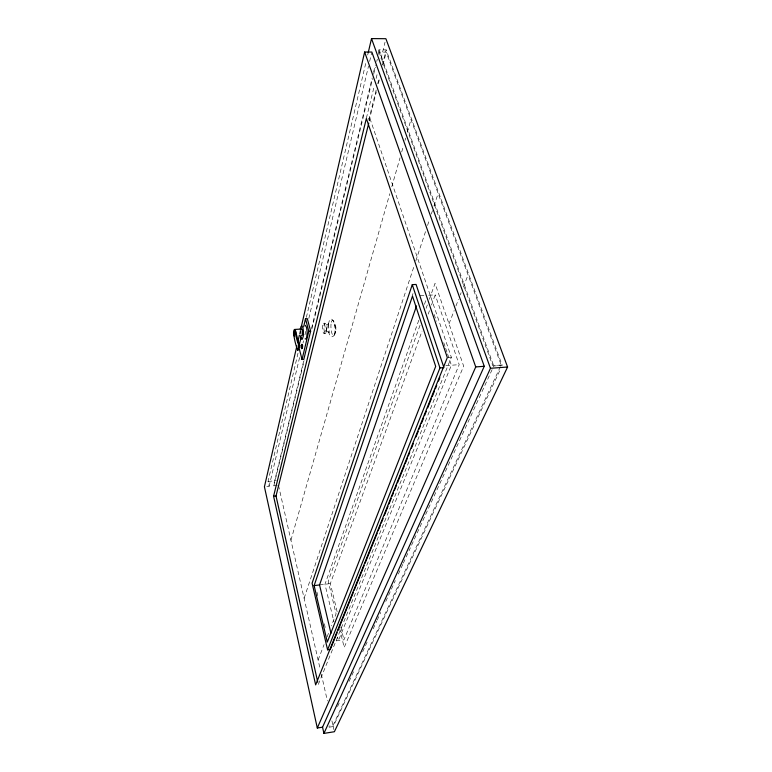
<?xml version="1.0" encoding="UTF-8"?>
<svg xmlns="http://www.w3.org/2000/svg" width="772" height="772" viewBox="0 0 772 772"><rect width="100%" height="100%" fill="white"/><g stroke="black" fill="none" stroke-linecap="round" stroke-linejoin="round"><path stroke-width="0.58" stroke-dasharray="3.86 2.9" d="M300.105 330.57L300.173 334.131M334.218 334.836C336.843 330.551 336.428 324.713 333.272 320.814M328.216 324.645C327 327.83 329.586 341.398 334.334 335.106M335.907 329.548L335.945 328.93M328.274 324.163L328.544 323.825C331.024 310.006 338.368 329.634 334.305 335.183M328.216 324.694L328.264 324.028M301.012 330.696L301.07 334.141M328.457 323.941L329.316 332.857L327.704 331.651M328.631 323.806L328.679 323.593M299.632 334.025L300.443 330.493M266.774 486.543L269.119 486.302L268.048 481.438L298.156 352.572M306.368 317.427L366.034 62.03M367.675 55.005L368.225 52.66M326.344 331.873C327.81 327.145 323.613 324.761 328.361 324.057M269.119 486.302L299.661 357.204M302.991 343.115L303.55 340.77M304.94 334.903L305.77 331.381M308.819 318.469L368.514 66.131M369.624 61.442L371.564 53.22M303.657 361.026L273.635 485.028L273.819 485.839L277.331 485.492M311.579 328.274L372.181 77.924M373.6 72.076L375.298 65.051M378.405 52.187L378.975 49.842L386.135 49.881L502.244 365.359L493.781 365.986L410.887 546.692M273.819 485.839L304.158 360.736M311.82 329.171L372.509 78.966M373.638 74.295L375.346 67.28M376.765 61.432L377.325 59.097M378.463 54.416L379.033 52.081L386.183 52.11L501.182 365.031L332.973 725.535L328.804 726.201M366.372 118.184L374.41 85.46M376.128 78.445L377.276 73.774M381.011 58.575L385.025 42.209M368.746 119.988L376.282 89.61M377.73 83.762L379.177 77.924M382.372 65.07L386.135 49.881M369.064 121.011L376.321 91.81M378.348 83.637L379.515 78.966M382.999 64.954L386.183 52.11M369.354 120.779L369.933 118.434L367.559 118.463M290.938 540.207L389.802 193.695M391.79 186.747L400.05 157.768M401.71 151.978L403.36 146.178M405.01 140.388L405.676 138.072M407.327 132.273L410.965 119.525M304.12 598.31L413.908 266.649M415.799 260.936L425.642 231.204M427.534 225.482L429.425 219.759M431.316 214.047L432.455 210.611M433.97 206.037L438.139 193.463M412.209 295.84L412.981 293.553M418.8 320.216L324.954 584.269L333.919 621.807M424.436 304.351L426.048 299.816M420.007 325.33L328.225 581.219L336.081 613.817L331.371 625.899M426.105 308.346L427.321 304.95M429.348 299.295L435.032 283.44L463.673 366.16L344.187 647.486L339.709 628.91M326.305 332.008L327.791 331.671M337.142 611.704L330.358 583.593L422.043 331.101M428.219 314.117L429.444 310.72M431.5 305.056L435.205 294.865L427.659 295.29M318.103 659.973L324.095 644.581M327.087 636.89L329.229 631.399M449.014 323.815L454.206 310.469M455.934 306.021L458.539 299.353M460.266 294.904L461.135 292.685M463.296 287.126L468.064 274.89M369.933 118.434L451.369 357.291L318.296 684.503L315.651 684.889M336.187 640.876L343.936 639.814L459.205 364.654L435.205 294.865M337.538 706.583L340.047 701.111M349.098 681.396L354.618 669.353M362.657 651.829L368.186 639.776M373.204 628.833L376.726 621.161M377.228 620.07L380.741 612.399M385.768 601.446L395.312 580.64M398.323 574.069L402.849 564.216M403.351 563.116L410.386 547.782M333.909 729.665L333.205 726.568L500.71 368.63M329.036 727.224L333.205 726.568M319.55 584.935L330.358 583.593M268.048 481.438L276.231 480.638M445.801 365.648L459.205 364.654M501.182 365.031L492.739 365.658L379.033 52.081M448.329 357.504L451.369 357.291M324.182 333.716A5.23 1.351 86.3 0 0 324.925 325.938A5.23 1.351 86.3 0 0 322.571 325.823A5.23 1.351 86.3 0 0 324.182 333.716L325.552 333.629A5.23 1.361 86.4 0 0 326.295 325.861A5.23 1.361 86.4 0 0 323.931 325.736A5.23 1.361 86.4 0 0 325.552 333.629M323.584 323.275L324.954 323.188M420.084 295.715L424.407 295.464M378.975 49.842L493.781 365.986M434.163 314.465L436.469 321.239M443.746 342.672L445.27 347.178M445.656 348.307L447.191 352.823M447.567 353.952L451.398 365.233L338.406 640.577L337.567 637.054M340.828 626.932L343.936 639.814M316.974 592.221L317.794 595.723M324.346 623.737L325.437 628.408M278.499 485.376L320.226 669.343M321.287 674.024L327.396 700.947M331.912 720.855L332.973 725.535M331.024 324.037A7.595 2.017 86.4 0 0 333.407 335.502A7.595 2.017 86.4 0 0 334.537 324.23A7.595 2.017 86.4 0 0 331.024 324.037"/><path stroke-width="1.16" d="M295.271 333.9C295.28 326.199 292.511 330.937 293.91 335.337A96.732 72.906 18.1 0 0 297.76 350.411L301.263 336.959M300.24 328.92L301.649 325.552L302.894 327.656L303.396 330.802L303.319 336.061L302.344 339.188L301.456 339.101L300.376 335.801M294.518 336.399L293.91 335.337L295.444 330.503L299.324 345.624L297.76 350.411M296.921 345.769L264.42 486.775L317.302 728.015L322.542 727.185L484.256 366.295L371.843 52.052L364.635 52.023L301.254 326.971M297.731 342.247L299.362 335.193M303.647 326.739L305.5 318.778L307.333 318.672L310.643 331.149L303.821 359.356L302.035 359.482L298.88 347.188M368.225 52.66L371.515 38.6L385.884 38.706L507.58 367.009L334.382 731.731L323.922 733.4L322.542 727.185M301.447 347.902L302.277 344.93M302.035 359.482L308.8 331.265L305.5 318.778M273.587 496.232L366.362 118.483L447.326 357.581L315.651 684.889L273.587 496.232L276.019 495.981L368.765 123.115M301.688 344.862C303.386 342.903 302.325 351.723 301.591 346.879M327.579 649.812L439.953 367.916L443.919 367.617L416.079 284.443L412.267 284.646L312.091 583.217L327.579 649.812L330.358 649.416L337.113 632.644M314.127 585.61L412.48 296.139L435.688 366.391L327.299 642.101L314.127 585.61L319.55 584.935L416.523 305.963M338.02 630.406L353.335 592.385M354.242 590.155L364.152 565.548M365.06 563.309L377.228 533.124M378.126 530.885L380.374 525.288M381.281 523.059L383.086 518.581M384.437 515.223L388.036 506.278M388.943 504.048L391.192 498.451M392.099 496.213L393.45 492.864M394.347 490.625L396.605 485.038M397.503 482.799L404.267 466.027M405.165 463.789L407.413 458.201M408.32 455.962L409.671 452.604M411.476 448.136L413.281 443.659M415.983 436.952L418.231 431.355M419.138 429.126L420.489 425.768M421.387 423.529L423.645 417.942M424.542 415.703L426.347 411.225M427.698 407.877L431.307 398.931M432.204 396.692L434.453 391.105M435.36 388.866L436.711 385.508M438.515 381.04L439.866 377.682M317.302 728.015L475.735 366.922L364.635 52.023M323.922 733.4L490.461 368.292L371.515 38.6M301.495 329.123C303.164 329.567 303.213 336.438 301.408 335.434M490.461 368.292L507.58 367.009M475.735 366.922L484.256 366.295M301.283 347.284L301.891 347.863M308.8 331.265L310.643 331.149M293.91 335.337L294.547 335.868M294.373 329.47L301.717 329.017M305.307 325.33L306.571 327.425L307.169 332.375L306.745 337.239L305.992 338.947L305.104 338.86M412.267 284.646L439.953 367.916M319.55 584.935L330.956 633.281M276.019 495.981L317.765 682.159M295.444 330.503L295.744 332.973M298.861 345.653A97.233 73.041 18.1 0 1 294.991 330.532M301.119 345.817C302.122 354.705 302.682 339.728 301.119 345.817"/></g></svg>
